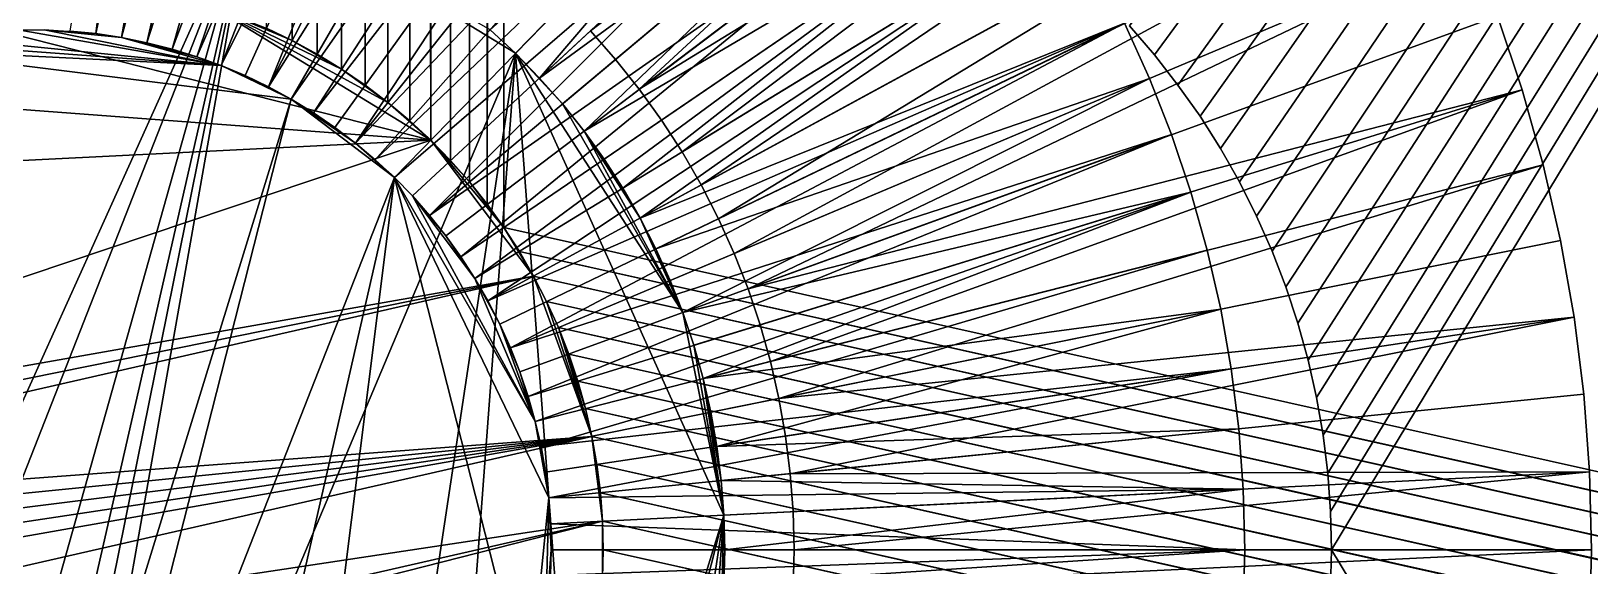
# Model space of a CAD drawing. Header units: millimetres. Extents: x 0 to 520, y -2 to 382.
# Drawn here: x 37 to 41.495, y 69.953 to 71.496 of the extents above; entities that cross this region are included whole.
import ezdxf

# ---------------------------------------------------------------- set-up
doc = ezdxf.new("R2010")
doc.units = ezdxf.units.MM

msp = doc.modelspace()

# ---------------------------------------------------------------- linework, layer by layer
at = {"layer": 'BRASS', "color": 52}
for points in [[(509.2, 369.2, 103), (10.8, 369.2, 103), (10.8, 10.8, 103)], [(509.2, 369.2, 103), (10.8, 10.8, 103), (509.2, 10.8, 103)], [(38.65, 190, 86), (185.0411, 341.3505, 86), (185.0411, 38.6495, 86)], [(38.6479, 189.9178, 86), (38.65, 190, 86), (185.0411, 38.6495, 86)], [(38.6418, 189.8357, 86), (38.6479, 189.9178, 86), (184.9589, 38.6495, 86)], [(184.9589, 38.6495, 86), (38.6479, 189.9178, 86), (185.0411, 38.6495, 86)], [(38.6316, 189.7541, 86), (38.6418, 189.8357, 86), (184.8767, 38.6454, 86)], [(184.8767, 38.6454, 86), (38.6418, 189.8357, 86), (184.9589, 38.6495, 86)], [(38.6173, 189.6731, 86), (38.6316, 189.7541, 86), (184.7948, 38.6372, 86)], [(184.7948, 38.6372, 86), (38.6316, 189.7541, 86), (184.8767, 38.6454, 86)], [(38.599, 189.5929, 86), (38.6173, 189.6731, 86), (184.7135, 38.6249, 86)], [(184.7135, 38.6249, 86), (38.6173, 189.6731, 86), (184.7948, 38.6372, 86)], [(38.5767, 189.5137, 86), (38.599, 189.5929, 86), (184.6328, 38.6086, 86)], [(184.6328, 38.6086, 86), (38.599, 189.5929, 86), (184.7135, 38.6249, 86)], [(38.5505, 189.4357, 86), (38.5767, 189.5137, 86), (184.5531, 38.5883, 86)], [(184.5531, 38.5883, 86), (38.5767, 189.5137, 86), (184.6328, 38.6086, 86)], [(38.5204, 189.3591, 86), (38.5505, 189.4357, 86), (184.4745, 38.5641, 86)], [(184.4745, 38.5641, 86), (38.5505, 189.4357, 86), (184.5531, 38.5883, 86)], [(38.4866, 189.2841, 86), (38.5204, 189.3591, 86), (184.3972, 38.5359, 86)], [(184.3972, 38.5359, 86), (38.5204, 189.3591, 86), (184.4745, 38.5641, 86)], [(38.4491, 189.2109, 86), (38.4866, 189.2841, 86), (184.3214, 38.504, 86)], [(184.3214, 38.504, 86), (38.4866, 189.2841, 86), (184.3972, 38.5359, 86)], [(38.4079, 189.1396, 86), (38.4491, 189.2109, 86), (184.2473, 38.4683, 86)], [(184.2473, 38.4683, 86), (38.4491, 189.2109, 86), (184.3214, 38.504, 86)], [(38.3633, 189.0705, 86), (38.4079, 189.1396, 86), (184.175, 38.4289, 86)], [(184.175, 38.4289, 86), (38.4079, 189.1396, 86), (184.2473, 38.4683, 86)], [(38.3153, 70.9963, 86), (38.3633, 189.0705, 86), (38.3633, 70.9295, 86)], [(38.3153, 189.0037, 86), (38.3633, 189.0705, 86), (38.3153, 70.9963, 86)], [(38.3633, 70.9295, 86), (38.3633, 189.0705, 86), (184.1048, 38.386, 86)], [(184.1048, 38.386, 86), (38.3633, 189.0705, 86), (184.175, 38.4289, 86)], [(38.264, 71.0606, 86), (38.3153, 189.0037, 86), (38.3153, 70.9963, 86)], [(38.264, 188.9394, 86), (38.3153, 189.0037, 86), (38.264, 71.0606, 86)], [(38.2095, 71.1223, 86), (38.264, 188.9394, 86), (38.264, 71.0606, 86)], [(38.2095, 188.8777, 86), (38.264, 188.9394, 86), (38.2095, 71.1223, 86)], [(38.1521, 71.1812, 86), (38.2095, 188.8777, 86), (38.2095, 71.1223, 86)], [(38.1521, 188.8188, 86), (38.2095, 188.8777, 86), (38.1521, 71.1812, 86)], [(38.0918, 188.7629, 86), (38.1521, 188.8188, 86), (38.1521, 71.1812, 86)], [(38.0288, 71.29, 86), (38.0918, 188.7629, 86), (38.0918, 71.2371, 86)], [(38.0288, 188.71, 86), (38.0918, 188.7629, 86), (38.0288, 71.29, 86)], [(38.0918, 71.2371, 86), (38.0918, 188.7629, 86), (38.1521, 71.1812, 86)], [(37.9632, 71.3397, 86), (38.0288, 188.71, 86), (38.0288, 71.29, 86)], [(37.9632, 188.6603, 86), (38.0288, 188.71, 86), (37.9632, 71.3397, 86)], [(37.8952, 71.386, 86), (37.9632, 188.6603, 86), (37.9632, 71.3397, 86)], [(37.8952, 188.614, 86), (37.9632, 188.6603, 86), (37.8952, 71.386, 86)], [(37.825, 188.5711, 86), (37.8952, 188.614, 86), (37.8952, 71.386, 86)], [(37.7527, 71.4683, 86), (37.825, 188.5711, 86), (37.825, 71.4289, 86)], [(37.7527, 188.5317, 86), (37.825, 188.5711, 86), (37.7527, 71.4683, 86)], [(37.825, 71.4289, 86), (37.825, 188.5711, 86), (37.8952, 71.386, 86)], [(37.6786, 71.504, 86), (37.7527, 188.5317, 86), (37.7527, 71.4683, 86)], [(36.5531, 71.5883, 92), (38.1521, 71.1812, 92), (36.0368, 71.3397, 92)], [(37.5255, 71.5641, 92), (38.1521, 71.1812, 92), (36.5531, 71.5883, 92)], [(37.6786, 71.504, 92), (37.7527, 71.4683, 92), (37.5255, 71.5641, 92)], [(37.7527, 71.4683, 92), (37.8952, 71.386, 92), (37.5255, 71.5641, 92)], [(37.8952, 71.386, 92), (38.0288, 71.29, 92), (37.5255, 71.5641, 92)], [(38.0288, 71.29, 92), (38.1521, 71.1812, 92), (37.5255, 71.5641, 92)], [(37.7527, 71.4683, 86), (37.7527, 71.4683, 92), (37.6786, 71.504, 86)], [(37.7527, 71.4683, 92), (37.6786, 71.504, 92), (37.6786, 71.504, 86)], [(37.825, 71.4289, 92), (37.7527, 71.4683, 92), (37.825, 71.4289, 86)], [(37.825, 71.4289, 86), (37.7527, 71.4683, 92), (37.7527, 71.4683, 86)], [(37.825, 71.4289, 92), (37.8952, 71.386, 92), (37.7527, 71.4683, 92)], [(37.8952, 71.386, 92), (37.825, 71.4289, 92), (37.8952, 71.386, 86)], [(37.8952, 71.386, 86), (37.825, 71.4289, 92), (37.825, 71.4289, 86)], [(37.9632, 71.3397, 92), (37.8952, 71.386, 92), (37.9632, 71.3397, 86)], [(37.9632, 71.3397, 86), (37.8952, 71.386, 92), (37.8952, 71.386, 86)], [(37.9632, 71.3397, 92), (38.0288, 71.29, 92), (37.8952, 71.386, 92)], [(36.0368, 71.3397, 92), (38.1521, 71.1812, 92), (35.736, 71.0606, 92)], [(38.0288, 71.29, 92), (37.9632, 71.3397, 92), (38.0288, 71.29, 86)], [(38.0288, 71.29, 86), (37.9632, 71.3397, 92), (37.9632, 71.3397, 86)], [(38.0918, 71.2371, 92), (38.0288, 71.29, 92), (38.0918, 71.2371, 86)], [(38.0918, 71.2371, 86), (38.0288, 71.29, 92), (38.0288, 71.29, 86)], [(38.0918, 71.2371, 92), (38.1521, 71.1812, 92), (38.0288, 71.29, 92)], [(38.1521, 71.1812, 92), (38.0918, 71.2371, 92), (38.1521, 71.1812, 86)], [(38.1521, 71.1812, 86), (38.0918, 71.2371, 92), (38.0918, 71.2371, 86)], [(35.3684, 70.2459, 92), (38.1521, 71.1812, 92), (38.4491, 70.7891, 92)], [(35.736, 71.0606, 92), (38.1521, 71.1812, 92), (35.3684, 70.2459, 92)], [(38.2095, 71.1223, 92), (38.1521, 71.1812, 92), (38.2095, 71.1223, 86)], [(38.2095, 71.1223, 86), (38.1521, 71.1812, 92), (38.1521, 71.1812, 86)], [(38.264, 71.0606, 92), (38.1521, 71.1812, 92), (38.2095, 71.1223, 92)], [(38.4491, 70.7891, 92), (38.1521, 71.1812, 92), (38.3633, 70.9295, 92)], [(38.3633, 70.9295, 92), (38.1521, 71.1812, 92), (38.264, 71.0606, 92)], [(38.264, 71.0606, 92), (38.2095, 71.1223, 92), (38.264, 71.0606, 86)], [(38.264, 71.0606, 86), (38.2095, 71.1223, 92), (38.2095, 71.1223, 86)], [(38.3153, 70.9963, 92), (38.264, 71.0606, 92), (38.3153, 70.9963, 86)], [(38.3153, 70.9963, 86), (38.264, 71.0606, 92), (38.264, 71.0606, 86)], [(38.3633, 70.9295, 92), (38.264, 71.0606, 92), (38.3153, 70.9963, 92)], [(38.3633, 70.9295, 86), (38.3633, 70.9295, 92), (38.3153, 70.9963, 86)], [(38.3633, 70.9295, 92), (38.3153, 70.9963, 92), (38.3153, 70.9963, 86)], [(38.3633, 70.9295, 86), (184.1048, 38.386, 86), (38.4079, 70.8604, 86)], [(38.4079, 70.8604, 92), (38.3633, 70.9295, 92), (38.4079, 70.8604, 86)], [(38.4079, 70.8604, 86), (38.3633, 70.9295, 92), (38.3633, 70.9295, 86)], [(38.4491, 70.7891, 92), (38.3633, 70.9295, 92), (38.4079, 70.8604, 92)], [(38.4079, 70.8604, 86), (184.0368, 38.3397, 86), (38.4491, 70.7891, 86)], [(38.4079, 70.8604, 86), (184.1048, 38.386, 86), (184.0368, 38.3397, 86)], [(38.4491, 70.7891, 92), (38.4079, 70.8604, 92), (38.4491, 70.7891, 86)], [(38.4491, 70.7891, 86), (38.4079, 70.8604, 92), (38.4079, 70.8604, 86)], [(35.3521, 70.0822, 92), (38.4491, 70.7891, 92), (38.6173, 70.3269, 92)], [(35.3582, 70.1643, 92), (38.4491, 70.7891, 92), (35.3521, 70.0822, 92)], [(35.3684, 70.2459, 92), (38.4491, 70.7891, 92), (35.3582, 70.1643, 92)], [(38.4491, 70.7891, 86), (183.9712, 38.29, 86), (38.4866, 70.7159, 86)], [(38.4491, 70.7891, 86), (184.0368, 38.3397, 86), (183.9712, 38.29, 86)], [(38.4866, 70.7159, 86), (38.4491, 70.7891, 92), (38.4491, 70.7891, 86)], [(38.4866, 70.7159, 92), (38.4491, 70.7891, 92), (38.4866, 70.7159, 86)], [(38.6173, 70.3269, 92), (38.4491, 70.7891, 92), (38.4866, 70.7159, 92)], [(38.4866, 70.7159, 86), (183.9082, 38.2371, 86), (38.5204, 70.6409, 86)], [(38.4866, 70.7159, 86), (183.9712, 38.29, 86), (183.9082, 38.2371, 86)], [(38.5204, 70.6409, 86), (38.5204, 70.6409, 92), (38.4866, 70.7159, 86)], [(38.5204, 70.6409, 92), (38.4866, 70.7159, 92), (38.4866, 70.7159, 86)], [(38.6173, 70.3269, 92), (38.4866, 70.7159, 92), (38.5204, 70.6409, 92)], [(38.5204, 70.6409, 86), (183.8479, 38.1812, 86), (38.5505, 70.5643, 86)], [(38.5204, 70.6409, 86), (183.9082, 38.2371, 86), (183.8479, 38.1812, 86)], [(38.5505, 70.5643, 86), (38.5204, 70.6409, 92), (38.5204, 70.6409, 86)], [(38.5505, 70.5643, 92), (38.5204, 70.6409, 92), (38.5505, 70.5643, 86)], [(38.6173, 70.3269, 92), (38.5204, 70.6409, 92), (38.599, 70.4071, 92)], [(38.599, 70.4071, 92), (38.5204, 70.6409, 92), (38.5767, 70.4863, 92)], [(38.5767, 70.4863, 92), (38.5204, 70.6409, 92), (38.5505, 70.5643, 92)], [(38.5505, 70.5643, 86), (183.7905, 38.1223, 86), (38.5767, 70.4863, 86)], [(38.5505, 70.5643, 86), (183.8479, 38.1812, 86), (183.7905, 38.1223, 86)], [(38.5767, 70.4863, 86), (38.5767, 70.4863, 92), (38.5505, 70.5643, 86)], [(38.5767, 70.4863, 92), (38.5505, 70.5643, 92), (38.5505, 70.5643, 86)], [(38.5767, 70.4863, 86), (183.736, 38.0606, 86), (38.599, 70.4071, 86)], [(38.5767, 70.4863, 86), (183.7905, 38.1223, 86), (183.736, 38.0606, 86)], [(38.599, 70.4071, 86), (38.599, 70.4071, 92), (38.5767, 70.4863, 86)], [(38.599, 70.4071, 92), (38.5767, 70.4863, 92), (38.5767, 70.4863, 86)], [(38.599, 70.4071, 86), (183.6847, 37.9963, 86), (38.6173, 70.3269, 86)], [(38.599, 70.4071, 86), (183.736, 38.0606, 86), (183.6847, 37.9963, 86)], [(38.6173, 70.3269, 86), (38.6173, 70.3269, 92), (38.599, 70.4071, 86)], [(38.6173, 70.3269, 92), (38.599, 70.4071, 92), (38.599, 70.4071, 86)], [(35.3521, 70.0822, 92), (38.6173, 70.3269, 92), (35.35, 70, 92)], [(35.35, 70, 92), (38.6173, 70.3269, 92), (35.3521, 69.9178, 92)], [(35.3521, 69.9178, 92), (38.6173, 70.3269, 92), (35.3582, 69.8357, 92)], [(35.3582, 69.8357, 92), (38.6173, 70.3269, 92), (35.3684, 69.7541, 92)], [(35.3684, 69.7541, 92), (38.6173, 70.3269, 92), (35.401, 69.5929, 92)], [(35.401, 69.5929, 92), (38.6173, 70.3269, 92), (38.6479, 70.0822, 92)], [(38.6173, 70.3269, 86), (183.6367, 37.9295, 86), (38.6316, 70.2459, 86)], [(38.6173, 70.3269, 86), (183.6847, 37.9963, 86), (183.6367, 37.9295, 86)], [(38.6316, 70.2459, 86), (38.6316, 70.2459, 92), (38.6173, 70.3269, 86)], [(38.6316, 70.2459, 92), (38.6173, 70.3269, 92), (38.6173, 70.3269, 86)], [(38.6479, 70.0822, 92), (38.6173, 70.3269, 92), (38.6316, 70.2459, 92)], [(38.6316, 70.2459, 86), (183.5921, 37.8604, 86), (38.6418, 70.1643, 86)], [(38.6316, 70.2459, 86), (183.6367, 37.9295, 86), (183.5921, 37.8604, 86)], [(38.6418, 70.1643, 86), (38.6418, 70.1643, 92), (38.6316, 70.2459, 86)], [(38.6418, 70.1643, 92), (38.6316, 70.2459, 92), (38.6316, 70.2459, 86)], [(38.6479, 70.0822, 92), (38.6316, 70.2459, 92), (38.6418, 70.1643, 92)], [(38.6418, 70.1643, 86), (183.5509, 37.7891, 86), (38.6479, 70.0822, 86)], [(38.6418, 70.1643, 86), (183.5921, 37.8604, 86), (183.5509, 37.7891, 86)], [(38.6479, 70.0822, 86), (38.6418, 70.1643, 92), (38.6418, 70.1643, 86)], [(38.6479, 70.0822, 92), (38.6418, 70.1643, 92), (38.6479, 70.0822, 86)], [(35.401, 69.5929, 92), (38.6479, 70.0822, 92), (35.4796, 69.3591, 92)], [(35.4796, 69.3591, 92), (38.6479, 70.0822, 92), (35.5134, 69.2841, 92)], [(35.5134, 69.2841, 92), (38.6479, 70.0822, 92), (38.6479, 69.9178, 92)], [(38.6479, 70.0822, 86), (183.5134, 37.7159, 86), (38.65, 70, 86)], [(38.6479, 70.0822, 86), (183.5509, 37.7891, 86), (183.5134, 37.7159, 86)], [(38.65, 70, 92), (38.6479, 70.0822, 92), (38.65, 70, 86)], [(38.65, 70, 86), (38.6479, 70.0822, 92), (38.6479, 70.0822, 86)], [(38.6479, 69.9178, 92), (38.6479, 70.0822, 92), (38.65, 70, 92)], [(38.65, 70, 86), (183.4796, 37.6409, 86), (38.6479, 69.9178, 86)], [(38.6479, 69.9178, 86), (38.65, 70, 92), (38.65, 70, 86)], [(38.6479, 69.9178, 92), (38.65, 70, 92), (38.6479, 69.9178, 86)], [(38.65, 70, 86), (183.5134, 37.7159, 86), (183.4796, 37.6409, 86)]]:
    msp.add_3dface(points, dxfattribs=at)
at = {"layer": 'STEEL', "color": 8}
for points in [[(48, 82, 86), (40.1671, 71.511, 86), (40.2393, 71.4274, 86)], [(40.1671, 71.511, 83), (48, 82, 83), (40.2393, 71.4274, 83)], [(48, 82, 86), (40.2393, 71.4274, 86), (40.3072, 71.3403, 86)], [(40.2393, 71.4274, 83), (48, 82, 83), (40.3072, 71.3403, 83)], [(48, 82, 86), (40.3072, 71.3403, 86), (40.3708, 71.25, 86)], [(40.3072, 71.3403, 83), (48, 82, 83), (40.3708, 71.25, 83)], [(48, 82, 86), (40.3708, 71.25, 86), (40.4299, 71.1567, 86)], [(40.3708, 71.25, 83), (48, 82, 83), (40.4299, 71.1567, 83)], [(48, 82, 86), (40.4299, 71.1567, 86), (40.4843, 71.0606, 86)], [(40.4299, 71.1567, 83), (48, 82, 83), (40.4843, 71.0606, 83)], [(48, 82, 86), (40.4843, 71.0606, 86), (40.534, 70.962, 86)], [(40.4843, 71.0606, 83), (48, 82, 83), (40.534, 70.962, 83)], [(48, 82, 86), (40.534, 70.962, 86), (40.5787, 70.861, 86)], [(40.534, 70.962, 83), (48, 82, 83), (40.5787, 70.861, 83)], [(48, 82, 86), (40.5787, 70.861, 86), (40.6185, 70.758, 86)], [(40.5787, 70.861, 83), (48, 82, 83), (40.6185, 70.758, 83)], [(48, 82, 86), (40.6185, 70.758, 86), (40.6531, 70.6531, 86)], [(40.6185, 70.758, 83), (48, 82, 83), (40.6531, 70.6531, 83)], [(48, 82, 86), (40.6531, 70.6531, 86), (40.6826, 70.5467, 86)], [(40.6531, 70.6531, 83), (48, 82, 83), (40.6826, 70.5467, 83)], [(48, 82, 86), (40.6826, 70.5467, 86), (40.7068, 70.439, 86)], [(40.6826, 70.5467, 83), (48, 82, 83), (40.7068, 70.439, 83)], [(48, 82, 86), (40.7068, 70.439, 86), (40.7256, 70.3301, 86)], [(40.7068, 70.439, 83), (48, 82, 83), (40.7256, 70.3301, 83)], [(48, 82, 86), (40.7256, 70.3301, 86), (40.7392, 70.2205, 86)], [(40.7256, 70.3301, 83), (48, 82, 83), (40.7392, 70.2205, 83)], [(48, 82, 86), (40.7392, 70.2205, 86), (40.7473, 70.1104, 86)], [(40.7392, 70.2205, 83), (48, 82, 83), (40.7473, 70.1104, 83)], [(48, 82, 86), (40.7473, 70.1104, 86), (40.75, 70, 86)], [(40.7473, 70.1104, 83), (48, 82, 83), (40.75, 70, 83)], [(48, 82, 86), (40.75, 70, 86), (48, 58, 86)], [(40.75, 70, 83), (48, 82, 83), (48, 58, 83)], [(37.1121, 71.4958, 78.5), (37.4352, 73.4728, 78.5), (37.1865, 71.4884, 78.5)], [(37.4352, 73.4728, 78.5), (37.6078, 73.4468, 78.5), (37.1865, 71.4884, 78.5)], [(37.1865, 71.4884, 78.5), (37.6078, 73.4468, 78.5), (37.2605, 71.4772, 78.5)], [(37.6078, 73.4468, 78.5), (37.7788, 73.4122, 78.5), (37.2605, 71.4772, 78.5)], [(37.2605, 71.4772, 78.5), (37.7788, 73.4122, 78.5), (37.3338, 71.4624, 78.5)], [(37.7788, 73.4122, 78.5), (37.9479, 73.3692, 78.5), (37.3338, 71.4624, 78.5)], [(37.3338, 71.4624, 78.5), (37.9479, 73.3692, 78.5), (37.4063, 71.4439, 78.5)], [(37.9479, 73.3692, 78.5), (38.1147, 73.3177, 78.5), (37.4063, 71.4439, 78.5)], [(37.4063, 71.4439, 78.5), (38.1147, 73.3177, 78.5), (37.4777, 71.4219, 78.5)], [(38.1147, 73.3177, 78.5), (38.2787, 73.2581, 78.5), (37.4777, 71.4219, 78.5)], [(37.4777, 71.4219, 78.5), (38.2787, 73.2581, 78.5), (37.548, 71.3963, 78.5)], [(38.2787, 73.2581, 78.5), (38.4395, 73.1903, 78.5), (37.548, 71.3963, 78.5)], [(37.548, 71.3963, 78.5), (38.4395, 73.1903, 78.5), (37.6169, 71.3673, 78.5)], [(37.6169, 71.3673, 78.5), (38.4395, 73.1903, 78.5), (37.6843, 71.3348, 78.5)], [(38.4395, 73.1903, 78.5), (38.5967, 73.1146, 78.5), (37.6843, 71.3348, 78.5)], [(38.5967, 73.1146, 78.5), (38.75, 73.0311, 78.5), (37.6843, 71.3348, 78.5)], [(37.6843, 71.3348, 78.5), (38.75, 73.0311, 78.5), (37.75, 71.299, 78.5)], [(38.75, 73.0311, 78.5), (38.8989, 72.9401, 78.5), (37.75, 71.299, 78.5)], [(37.75, 71.299, 78.5), (38.8989, 72.9401, 78.5), (37.8138, 71.26, 78.5)], [(38.8989, 72.9401, 78.5), (39.0431, 72.8418, 78.5), (37.8138, 71.26, 78.5)], [(40.4472, 72.8925, 83), (38.6127, 71.4964, 83), (38.6853, 71.4141, 83)], [(38.6127, 71.4964, 82), (40.4472, 72.8925, 82), (38.6853, 71.4141, 82)], [(40.4472, 72.8925, 83), (38.6853, 71.4141, 83), (38.7537, 71.3284, 83)], [(38.6853, 71.4141, 82), (40.4472, 72.8925, 82), (38.7537, 71.3284, 82)], [(40.4472, 72.8925, 83), (38.7537, 71.3284, 83), (40.5871, 72.7171, 83)], [(38.7537, 71.3284, 82), (40.4472, 72.8925, 82), (40.5871, 72.7171, 82)], [(37.8138, 71.26, 78.5), (39.0431, 72.8418, 78.5), (37.8756, 71.2179, 78.5)], [(37.8756, 71.2179, 78.5), (39.0431, 72.8418, 78.5), (37.9352, 71.1727, 78.5)], [(39.0431, 72.8418, 78.5), (39.1822, 72.7364, 78.5), (37.9352, 71.1727, 78.5)], [(39.1822, 72.7364, 78.5), (39.3159, 72.6242, 78.5), (37.9352, 71.1727, 78.5)], [(40.5871, 72.7171, 83), (38.7537, 71.3284, 83), (40.7181, 72.5349, 83)], [(38.7537, 71.3284, 82), (40.5871, 72.7171, 82), (40.7181, 72.5349, 82)], [(37.9352, 71.1727, 78.5), (39.3159, 72.6242, 78.5), (37.9925, 71.1247, 78.5)], [(39.3159, 72.6242, 78.5), (39.4438, 72.5055, 78.5), (37.9925, 71.1247, 78.5)], [(37.9925, 71.1247, 78.5), (39.4438, 72.5055, 78.5), (38.0474, 71.0738, 78.5)], [(38.0474, 71.0738, 78.5), (39.4438, 72.5055, 78.5), (39.5657, 72.3806, 78.5)], [(39.4438, 72.5055, 82), (38.3234, 71.4996, 82), (38.3965, 71.4317, 82)], [(39.4438, 72.5055, 82), (38.3965, 71.4317, 82), (38.4661, 71.3603, 82)], [(39.4438, 72.5055, 82), (38.4661, 71.3603, 82), (39.5657, 72.3806, 82)], [(40.7181, 72.5349, 83), (38.7537, 71.3284, 83), (38.8177, 71.2393, 83)], [(38.7537, 71.3284, 82), (40.7181, 72.5349, 82), (38.8177, 71.2393, 82)], [(40.7181, 72.5349, 83), (38.8177, 71.2393, 83), (38.8772, 71.1472, 83)], [(38.8177, 71.2393, 82), (40.7181, 72.5349, 82), (38.8772, 71.1472, 82)], [(40.7181, 72.5349, 83), (38.8772, 71.1472, 83), (40.8398, 72.3465, 83)], [(38.8772, 71.1472, 82), (40.7181, 72.5349, 82), (40.8398, 72.3465, 82)], [(38.0474, 71.0738, 78.5), (39.5657, 72.3806, 78.5), (38.0996, 71.0203, 78.5)], [(38.0996, 71.0203, 78.5), (39.5657, 72.3806, 78.5), (38.1491, 70.9642, 78.5)], [(38.1491, 70.9642, 78.5), (39.5657, 72.3806, 78.5), (39.6812, 72.2498, 78.5)], [(39.5657, 72.3806, 82), (38.4661, 71.3603, 82), (39.6812, 72.2498, 82)], [(40.8398, 72.3465, 83), (38.8772, 71.1472, 83), (38.9321, 71.0522, 83)], [(38.8772, 71.1472, 82), (40.8398, 72.3465, 82), (38.9321, 71.0522, 82)], [(40.8398, 72.3465, 83), (38.9321, 71.0522, 83), (40.952, 72.1521, 83)], [(38.9321, 71.0522, 82), (40.8398, 72.3465, 82), (40.952, 72.1521, 82)], [(38.1491, 70.9642, 78.5), (39.6812, 72.2498, 78.5), (39.79, 72.1133, 78.5)], [(39.6812, 72.2498, 82), (38.4661, 71.3603, 82), (38.5321, 71.2856, 82)], [(39.6812, 72.2498, 82), (38.5321, 71.2856, 82), (38.5943, 71.2076, 82)], [(39.6812, 72.2498, 82), (38.5943, 71.2076, 82), (39.79, 72.1133, 82)], [(40.952, 72.1521, 83), (38.9321, 71.0522, 83), (38.9821, 70.9545, 83)], [(38.9321, 71.0522, 82), (40.952, 72.1521, 82), (38.9821, 70.9545, 82)], [(40.952, 72.1521, 83), (38.9821, 70.9545, 83), (41.0544, 71.9525, 83)], [(38.9821, 70.9545, 82), (40.952, 72.1521, 82), (41.0544, 71.9525, 82)], [(38.1491, 70.9642, 78.5), (39.79, 72.1133, 78.5), (38.1957, 70.9057, 78.5)], [(38.1957, 70.9057, 78.5), (39.79, 72.1133, 78.5), (38.2394, 70.845, 78.5)], [(38.2394, 70.845, 78.5), (39.79, 72.1133, 78.5), (39.8918, 71.9716, 78.5)], [(39.79, 72.1133, 82), (38.5943, 71.2076, 82), (39.8918, 71.9716, 82)], [(38.2394, 70.845, 78.5), (39.8918, 71.9716, 78.5), (38.2799, 70.7822, 78.5)], [(38.2799, 70.7822, 78.5), (39.8918, 71.9716, 78.5), (39.9865, 71.825, 78.5)], [(39.8918, 71.9716, 82), (38.5943, 71.2076, 82), (38.6525, 71.1266, 82)], [(39.8918, 71.9716, 82), (38.6525, 71.1266, 82), (38.7066, 71.0429, 82)], [(39.8918, 71.9716, 82), (38.7066, 71.0429, 82), (39.9865, 71.825, 82)], [(37.637, 71.8959, 90), (36.4583, 71.9252, 90), (36, 68.2679, 90)], [(41.0544, 71.9525, 83), (38.9821, 70.9545, 83), (39.0272, 70.8546, 83)], [(38.9821, 70.9545, 82), (41.0544, 71.9525, 82), (39.0272, 70.8546, 82)], [(41.0544, 71.9525, 83), (39.0272, 70.8546, 83), (41.1466, 71.748, 83)], [(39.0272, 70.8546, 82), (41.0544, 71.9525, 82), (41.1466, 71.748, 82)], [(37.637, 71.8959, 90), (36, 68.2679, 90), (36.1774, 68.177, 90)], [(37.637, 71.8959, 90), (36.1774, 68.177, 90), (36.555, 68.0501, 90)], [(37.637, 71.8959, 90), (36.555, 68.0501, 90), (36.7513, 68.0155, 90)], [(37.637, 71.8959, 90), (36.7513, 68.0155, 90), (36.8505, 68.0056, 90)], [(37.637, 71.8959, 90), (36.8505, 68.0056, 90), (36.9501, 68.0006, 90)], [(38.3965, 71.4317, 90), (37.637, 71.8959, 90), (36.9501, 68.0006, 90)], [(38.3965, 71.4317, 90), (38.3234, 71.4996, 90), (37.637, 71.8959, 90)], [(38.2799, 70.7822, 78.5), (39.9865, 71.825, 78.5), (38.3173, 70.7174, 78.5)], [(38.3173, 70.7174, 78.5), (39.9865, 71.825, 78.5), (40.0738, 71.6739, 78.5)], [(39.9865, 71.825, 82), (38.7066, 71.0429, 82), (38.7564, 70.9565, 82)], [(39.9865, 71.825, 82), (38.7564, 70.9565, 82), (40.0738, 71.6739, 82)], [(41.1466, 71.748, 83), (39.0272, 70.8546, 83), (39.0673, 70.7524, 83)], [(39.0272, 70.8546, 82), (41.1466, 71.748, 82), (39.0673, 70.7524, 82)], [(41.1466, 71.748, 83), (39.0673, 70.7524, 83), (41.2286, 71.5391, 83)], [(39.0673, 70.7524, 82), (41.1466, 71.748, 82), (41.2286, 71.5391, 82)], [(38.3173, 70.7174, 78.5), (40.0738, 71.6739, 78.5), (40.1534, 71.5186, 78.5)], [(40.0738, 71.6739, 82), (38.7564, 70.9565, 82), (40.1534, 71.5186, 82)], [(38.3173, 70.7174, 78.5), (40.1534, 71.5186, 78.5), (38.3515, 70.6508, 78.5)], [(38.3515, 70.6508, 78.5), (40.1534, 71.5186, 78.5), (38.3822, 70.5827, 78.5)], [(38.3822, 70.5827, 78.5), (40.1534, 71.5186, 78.5), (40.2252, 71.3595, 78.5)], [(40.1534, 71.5186, 82), (38.7564, 70.9565, 82), (38.8019, 70.8678, 82)], [(40.1534, 71.5186, 82), (38.8019, 70.8678, 82), (40.2252, 71.3595, 82)], [(41.2286, 71.5391, 83), (39.0673, 70.7524, 83), (41.3001, 71.3264, 83)], [(39.0673, 70.7524, 82), (41.2286, 71.5391, 82), (41.3001, 71.3264, 82)], [(40.1534, 71.5186, 82), (40.2252, 71.3595, 78.5), (40.1534, 71.5186, 78.5)], [(40.1534, 71.5186, 82), (40.2252, 71.3595, 82), (40.2252, 71.3595, 78.5)], [(41.2286, 71.5391, 83), (41.3001, 71.3264, 82), (41.2286, 71.5391, 82)], [(41.2286, 71.5391, 83), (41.3001, 71.3264, 83), (41.3001, 71.3264, 82)], [(36.7395, 71.4772, 80.4), (37.548, 71.3963, 80.4), (36.6662, 71.4624, 80.4)], [(36.9626, 71.4995, 80.4), (37.548, 71.3963, 80.4), (36.7395, 71.4772, 80.4)], [(37.0374, 71.4995, 80.4), (37.548, 71.3963, 80.4), (36.9626, 71.4995, 80.4)], [(37.1121, 71.4958, 80.4), (37.1865, 71.4884, 80.4), (37.0374, 71.4995, 80.4)], [(37.1865, 71.4884, 80.4), (37.2605, 71.4772, 80.4), (37.0374, 71.4995, 80.4)], [(37.2605, 71.4772, 80.4), (37.548, 71.3963, 80.4), (37.0374, 71.4995, 80.4)], [(37.1865, 71.4884, 78.5), (37.1121, 71.4958, 80.4), (37.1121, 71.4958, 78.5)], [(37.1865, 71.4884, 80.4), (37.1121, 71.4958, 80.4), (37.1865, 71.4884, 78.5)], [(37.2605, 71.4772, 78.5), (37.2605, 71.4772, 80.4), (37.1865, 71.4884, 78.5)], [(37.2605, 71.4772, 80.4), (37.1865, 71.4884, 80.4), (37.1865, 71.4884, 78.5)], [(37.3338, 71.4624, 78.5), (37.2605, 71.4772, 80.4), (37.2605, 71.4772, 78.5)], [(37.3338, 71.4624, 80.4), (37.2605, 71.4772, 80.4), (37.3338, 71.4624, 78.5)], [(37.3338, 71.4624, 80.4), (37.4063, 71.4439, 80.4), (37.2605, 71.4772, 80.4)], [(37.4063, 71.4439, 80.4), (37.4777, 71.4219, 80.4), (37.2605, 71.4772, 80.4)], [(37.4777, 71.4219, 80.4), (37.548, 71.3963, 80.4), (37.2605, 71.4772, 80.4)], [(38.3234, 71.4996, 90), (38.3965, 71.4317, 90), (38.3965, 71.4317, 82)], [(38.3234, 71.4996, 90), (38.3965, 71.4317, 82), (38.3234, 71.4996, 82)], [(38.6853, 71.4141, 83), (38.6127, 71.4964, 83), (38.6853, 71.4141, 82)], [(38.6853, 71.4141, 82), (38.6127, 71.4964, 83), (38.6127, 71.4964, 82)], [(40.2393, 71.4274, 83), (40.1671, 71.511, 86), (40.1671, 71.511, 83)], [(40.2393, 71.4274, 86), (40.1671, 71.511, 86), (40.2393, 71.4274, 83)], [(36.6662, 71.4624, 80.4), (37.548, 71.3963, 80.4), (36.5937, 71.4439, 80.4)], [(37.548, 71.3963, 80.4), (37.75, 71.299, 80.4), (36.5937, 71.4439, 80.4)], [(36.5937, 71.4439, 80.4), (37.75, 71.299, 80.4), (36.8879, 68.5042, 80.4)], [(38.3965, 71.4317, 90), (36.9501, 68.0006, 90), (37.9124, 68.2203, 90)], [(37.4063, 71.4439, 78.5), (37.3338, 71.4624, 80.4), (37.3338, 71.4624, 78.5)], [(37.4063, 71.4439, 80.4), (37.3338, 71.4624, 80.4), (37.4063, 71.4439, 78.5)], [(37.4777, 71.4219, 78.5), (37.4063, 71.4439, 80.4), (37.4063, 71.4439, 78.5)], [(37.4777, 71.4219, 80.4), (37.4063, 71.4439, 80.4), (37.4777, 71.4219, 78.5)], [(38.3965, 71.4317, 90), (37.9124, 68.2203, 90), (38.1675, 68.3761, 90)], [(38.3965, 71.4317, 90), (38.1675, 68.3761, 90), (38.5943, 68.7924, 90)], [(38.3965, 71.4317, 90), (38.4661, 71.3603, 90), (38.4661, 71.3603, 82)], [(38.3965, 71.4317, 90), (38.4661, 71.3603, 82), (38.3965, 71.4317, 82)], [(38.3965, 71.4317, 90), (38.5321, 71.2856, 90), (38.4661, 71.3603, 90)], [(38.3965, 71.4317, 90), (38.5943, 68.7924, 90), (38.9975, 70.0997, 90)], [(38.3965, 71.4317, 90), (38.8794, 70.684, 90), (38.5321, 71.2856, 90)], [(38.3965, 71.4317, 90), (38.9975, 70.0997, 90), (38.8794, 70.684, 90)], [(40.3072, 71.3403, 86), (40.2393, 71.4274, 86), (40.3072, 71.3403, 83)], [(40.3072, 71.3403, 83), (40.2393, 71.4274, 86), (40.2393, 71.4274, 83)], [(37.548, 71.3963, 78.5), (37.4777, 71.4219, 80.4), (37.4777, 71.4219, 78.5)], [(37.548, 71.3963, 80.4), (37.4777, 71.4219, 80.4), (37.548, 71.3963, 78.5)], [(37.6169, 71.3673, 78.5), (37.548, 71.3963, 80.4), (37.548, 71.3963, 78.5)], [(37.6169, 71.3673, 80.4), (37.548, 71.3963, 80.4), (37.6169, 71.3673, 78.5)], [(37.6169, 71.3673, 80.4), (37.75, 71.299, 80.4), (37.548, 71.3963, 80.4)], [(38.7537, 71.3284, 83), (38.6853, 71.4141, 83), (38.7537, 71.3284, 82)], [(38.7537, 71.3284, 82), (38.6853, 71.4141, 83), (38.6853, 71.4141, 82)], [(37.6843, 71.3348, 78.5), (37.6169, 71.3673, 80.4), (37.6169, 71.3673, 78.5)], [(37.6843, 71.3348, 80.4), (37.6169, 71.3673, 80.4), (37.6843, 71.3348, 78.5)], [(37.6843, 71.3348, 80.4), (37.75, 71.299, 80.4), (37.6169, 71.3673, 80.4)], [(37.75, 71.299, 78.5), (37.75, 71.299, 80.4), (37.6843, 71.3348, 78.5)], [(37.75, 71.299, 80.4), (37.6843, 71.3348, 80.4), (37.6843, 71.3348, 78.5)], [(38.3822, 70.5827, 78.5), (40.2252, 71.3595, 78.5), (40.2889, 71.1971, 78.5)], [(38.4661, 71.3603, 90), (38.5321, 71.2856, 90), (38.5321, 71.2856, 82)], [(38.4661, 71.3603, 90), (38.5321, 71.2856, 82), (38.4661, 71.3603, 82)], [(40.2252, 71.3595, 82), (38.8019, 70.8678, 82), (38.843, 70.7769, 82)], [(40.2252, 71.3595, 82), (38.843, 70.7769, 82), (38.8794, 70.684, 82)], [(40.2252, 71.3595, 82), (38.8794, 70.684, 82), (40.2889, 71.1971, 82)], [(40.2252, 71.3595, 82), (40.2889, 71.1971, 78.5), (40.2252, 71.3595, 78.5)], [(40.2252, 71.3595, 82), (40.2889, 71.1971, 82), (40.2889, 71.1971, 78.5)], [(40.3708, 71.25, 83), (40.3072, 71.3403, 86), (40.3072, 71.3403, 83)], [(40.3708, 71.25, 86), (40.3072, 71.3403, 86), (40.3708, 71.25, 83)], [(36.8879, 68.5042, 80.4), (37.75, 71.299, 80.4), (37.0374, 68.5005, 80.4)], [(37.75, 71.299, 80.4), (38.0474, 71.0738, 80.4), (37.0374, 68.5005, 80.4)], [(37.8138, 71.26, 80.4), (37.75, 71.299, 80.4), (37.8138, 71.26, 78.5)], [(37.8138, 71.26, 78.5), (37.75, 71.299, 80.4), (37.75, 71.299, 78.5)], [(37.8138, 71.26, 80.4), (37.9352, 71.1727, 80.4), (37.75, 71.299, 80.4)], [(37.9352, 71.1727, 80.4), (38.0474, 71.0738, 80.4), (37.75, 71.299, 80.4)], [(38.8177, 71.2393, 83), (38.7537, 71.3284, 83), (38.8177, 71.2393, 82)], [(38.8177, 71.2393, 82), (38.7537, 71.3284, 83), (38.7537, 71.3284, 82)], [(41.3001, 71.3264, 83), (39.0673, 70.7524, 83), (39.1023, 70.6485, 83)], [(39.0673, 70.7524, 82), (41.3001, 71.3264, 82), (39.1023, 70.6485, 82)], [(41.3001, 71.3264, 83), (39.1023, 70.6485, 83), (39.132, 70.5429, 83)], [(39.1023, 70.6485, 82), (41.3001, 71.3264, 82), (39.132, 70.5429, 82)], [(41.3001, 71.3264, 83), (39.132, 70.5429, 83), (41.3608, 71.1104, 83)], [(39.132, 70.5429, 82), (41.3001, 71.3264, 82), (41.3608, 71.1104, 82)], [(41.3001, 71.3264, 83), (41.3608, 71.1104, 82), (41.3001, 71.3264, 82)], [(41.3001, 71.3264, 83), (41.3608, 71.1104, 83), (41.3608, 71.1104, 82)], [(37.8756, 71.2179, 80.4), (37.8138, 71.26, 80.4), (37.8756, 71.2179, 78.5)], [(37.8756, 71.2179, 78.5), (37.8138, 71.26, 80.4), (37.8138, 71.26, 78.5)], [(37.8756, 71.2179, 80.4), (37.9352, 71.1727, 80.4), (37.8138, 71.26, 80.4)], [(38.5321, 71.2856, 90), (38.5943, 71.2076, 90), (38.5943, 71.2076, 82)], [(38.5321, 71.2856, 90), (38.5943, 71.2076, 82), (38.5321, 71.2856, 82)], [(38.5321, 71.2856, 90), (38.8794, 70.684, 90), (38.5943, 71.2076, 90)], [(40.4299, 71.1567, 83), (40.4299, 71.1567, 86), (40.3708, 71.25, 83)], [(40.4299, 71.1567, 86), (40.3708, 71.25, 86), (40.3708, 71.25, 83)], [(37.9352, 71.1727, 78.5), (37.9352, 71.1727, 80.4), (37.8756, 71.2179, 78.5)], [(37.9352, 71.1727, 80.4), (37.8756, 71.2179, 80.4), (37.8756, 71.2179, 78.5)], [(38.5943, 71.2076, 90), (38.6525, 71.1266, 90), (38.6525, 71.1266, 82)], [(38.5943, 71.2076, 90), (38.6525, 71.1266, 82), (38.5943, 71.2076, 82)], [(38.5943, 71.2076, 90), (38.7564, 70.9565, 90), (38.7066, 71.0429, 90)], [(38.5943, 71.2076, 90), (38.7066, 71.0429, 90), (38.6525, 71.1266, 90)], [(38.5943, 71.2076, 90), (38.8794, 70.684, 90), (38.7564, 70.9565, 90)], [(38.8772, 71.1472, 83), (38.8177, 71.2393, 83), (38.8772, 71.1472, 82)], [(38.8772, 71.1472, 82), (38.8177, 71.2393, 83), (38.8177, 71.2393, 82)], [(37.9925, 71.1247, 78.5), (37.9925, 71.1247, 80.4), (37.9352, 71.1727, 78.5)], [(37.9925, 71.1247, 80.4), (37.9352, 71.1727, 80.4), (37.9352, 71.1727, 78.5)], [(37.9925, 71.1247, 80.4), (38.0474, 71.0738, 80.4), (37.9352, 71.1727, 80.4)], [(38.3822, 70.5827, 78.5), (40.2889, 71.1971, 78.5), (38.4095, 70.513, 78.5)], [(38.4095, 70.513, 78.5), (40.2889, 71.1971, 78.5), (38.4334, 70.4421, 78.5)], [(38.4334, 70.4421, 78.5), (40.2889, 71.1971, 78.5), (40.3445, 71.0316, 78.5)], [(40.2889, 71.1971, 82), (38.8794, 70.684, 82), (40.3445, 71.0316, 82)], [(40.3445, 71.0316, 82), (40.3445, 71.0316, 78.5), (40.2889, 71.1971, 78.5)], [(40.2889, 71.1971, 82), (40.3445, 71.0316, 82), (40.2889, 71.1971, 78.5)], [(40.4843, 71.0606, 86), (40.4299, 71.1567, 86), (40.4843, 71.0606, 83)], [(40.4843, 71.0606, 83), (40.4299, 71.1567, 86), (40.4299, 71.1567, 83)], [(38.0474, 71.0738, 80.4), (37.9925, 71.1247, 80.4), (38.0474, 71.0738, 78.5)], [(38.0474, 71.0738, 78.5), (37.9925, 71.1247, 80.4), (37.9925, 71.1247, 78.5)], [(38.6525, 71.1266, 90), (38.7066, 71.0429, 90), (38.7066, 71.0429, 82)], [(38.6525, 71.1266, 90), (38.7066, 71.0429, 82), (38.6525, 71.1266, 82)], [(38.9321, 71.0522, 83), (38.8772, 71.1472, 83), (38.9321, 71.0522, 82)], [(38.9321, 71.0522, 82), (38.8772, 71.1472, 83), (38.8772, 71.1472, 82)], [(41.3608, 71.1104, 83), (39.132, 70.5429, 83), (39.1564, 70.4359, 83)], [(39.132, 70.5429, 82), (41.3608, 71.1104, 82), (39.1564, 70.4359, 82)], [(41.3608, 71.1104, 83), (39.1564, 70.4359, 83), (41.4108, 70.8917, 83)], [(39.1564, 70.4359, 82), (41.3608, 71.1104, 82), (41.4108, 70.8917, 82)], [(41.3608, 71.1104, 83), (41.4108, 70.8917, 82), (41.3608, 71.1104, 82)], [(41.3608, 71.1104, 83), (41.4108, 70.8917, 83), (41.4108, 70.8917, 82)], [(37.0374, 68.5005, 80.4), (38.0474, 71.0738, 80.4), (37.4777, 68.5781, 80.4)], [(37.4777, 68.5781, 80.4), (38.0474, 71.0738, 80.4), (37.75, 68.701, 80.4)], [(37.75, 68.701, 80.4), (38.0474, 71.0738, 80.4), (38.4334, 69.5579, 80.4)], [(38.0996, 71.0203, 80.4), (38.0474, 71.0738, 80.4), (38.0996, 71.0203, 78.5)], [(38.0996, 71.0203, 78.5), (38.0474, 71.0738, 80.4), (38.0474, 71.0738, 78.5)], [(38.4334, 69.5579, 80.4), (38.0474, 71.0738, 80.4), (38.4925, 70.1494, 80.4)], [(38.4925, 70.1494, 80.4), (38.0474, 71.0738, 80.4), (38.4536, 70.3701, 80.4)], [(38.4536, 70.3701, 80.4), (38.0474, 71.0738, 80.4), (38.0996, 71.0203, 80.4)], [(38.1491, 70.9642, 78.5), (38.1491, 70.9642, 80.4), (38.0996, 71.0203, 78.5)], [(38.1491, 70.9642, 80.4), (38.0996, 71.0203, 80.4), (38.0996, 71.0203, 78.5)], [(38.1957, 70.9057, 80.4), (38.0996, 71.0203, 80.4), (38.1491, 70.9642, 80.4)], [(38.4536, 70.3701, 80.4), (38.0996, 71.0203, 80.4), (38.2799, 70.7822, 80.4)], [(38.2799, 70.7822, 80.4), (38.0996, 71.0203, 80.4), (38.1957, 70.9057, 80.4)], [(38.4334, 70.4421, 78.5), (40.3445, 71.0316, 78.5), (38.4536, 70.3701, 78.5)], [(38.4536, 70.3701, 78.5), (40.3445, 71.0316, 78.5), (40.3918, 70.8637, 78.5)], [(38.7066, 71.0429, 90), (38.7564, 70.9565, 90), (38.7564, 70.9565, 82)], [(38.7066, 71.0429, 90), (38.7564, 70.9565, 82), (38.7066, 71.0429, 82)], [(40.3445, 71.0316, 82), (38.8794, 70.684, 82), (38.9111, 70.5895, 82)], [(40.3445, 71.0316, 82), (38.9111, 70.5895, 82), (38.9382, 70.4935, 82)], [(38.9821, 70.9545, 82), (38.9321, 71.0522, 83), (38.9321, 71.0522, 82)], [(38.9821, 70.9545, 83), (38.9321, 71.0522, 83), (38.9821, 70.9545, 82)], [(40.3445, 71.0316, 82), (38.9382, 70.4935, 82), (40.3918, 70.8637, 82)], [(40.3918, 70.8637, 82), (40.3918, 70.8637, 78.5), (40.3445, 71.0316, 78.5)], [(40.3445, 71.0316, 82), (40.3918, 70.8637, 82), (40.3445, 71.0316, 78.5)], [(40.534, 70.962, 86), (40.4843, 71.0606, 86), (40.534, 70.962, 83)], [(40.534, 70.962, 83), (40.4843, 71.0606, 86), (40.4843, 71.0606, 83)], [(38.1957, 70.9057, 78.5), (38.1957, 70.9057, 80.4), (38.1491, 70.9642, 78.5)], [(38.1957, 70.9057, 80.4), (38.1491, 70.9642, 80.4), (38.1491, 70.9642, 78.5)], [(38.7564, 70.9565, 90), (38.8019, 70.8678, 82), (38.7564, 70.9565, 82)], [(38.7564, 70.9565, 90), (38.8019, 70.8678, 90), (38.8019, 70.8678, 82)], [(38.7564, 70.9565, 90), (38.8794, 70.684, 90), (38.8019, 70.8678, 90)], [(39.0272, 70.8546, 82), (38.9821, 70.9545, 83), (38.9821, 70.9545, 82)], [(39.0272, 70.8546, 83), (38.9821, 70.9545, 83), (39.0272, 70.8546, 82)], [(40.5787, 70.861, 83), (40.534, 70.962, 86), (40.534, 70.962, 83)], [(40.5787, 70.861, 86), (40.534, 70.962, 86), (40.5787, 70.861, 83)], [(38.2394, 70.845, 78.5), (38.2394, 70.845, 80.4), (38.1957, 70.9057, 78.5)], [(38.2394, 70.845, 80.4), (38.1957, 70.9057, 80.4), (38.1957, 70.9057, 78.5)], [(38.2799, 70.7822, 80.4), (38.1957, 70.9057, 80.4), (38.2394, 70.845, 80.4)], [(41.4108, 70.8917, 83), (39.1564, 70.4359, 83), (41.4497, 70.6707, 83)], [(39.1564, 70.4359, 82), (41.4108, 70.8917, 82), (41.4497, 70.6707, 82)], [(41.4108, 70.8917, 83), (41.4497, 70.6707, 82), (41.4108, 70.8917, 82)], [(41.4108, 70.8917, 83), (41.4497, 70.6707, 83), (41.4497, 70.6707, 82)], [(38.2799, 70.7822, 78.5), (38.2799, 70.7822, 80.4), (38.2394, 70.845, 78.5)], [(38.2799, 70.7822, 80.4), (38.2394, 70.845, 80.4), (38.2394, 70.845, 78.5)], [(38.4536, 70.3701, 78.5), (40.3918, 70.8637, 78.5), (38.4703, 70.2972, 78.5)], [(38.4703, 70.2972, 78.5), (40.3918, 70.8637, 78.5), (40.4306, 70.6935, 78.5)], [(38.8019, 70.8678, 90), (38.843, 70.7769, 82), (38.8019, 70.8678, 82)], [(38.8019, 70.8678, 90), (38.843, 70.7769, 90), (38.843, 70.7769, 82)], [(38.8019, 70.8678, 90), (38.8794, 70.684, 90), (38.843, 70.7769, 90)], [(40.3918, 70.8637, 82), (38.9382, 70.4935, 82), (40.4306, 70.6935, 82)], [(39.0673, 70.7524, 82), (39.0272, 70.8546, 83), (39.0272, 70.8546, 82)], [(39.0673, 70.7524, 83), (39.0272, 70.8546, 83), (39.0673, 70.7524, 82)], [(40.3918, 70.8637, 82), (40.4306, 70.6935, 78.5), (40.3918, 70.8637, 78.5)], [(40.3918, 70.8637, 82), (40.4306, 70.6935, 82), (40.4306, 70.6935, 78.5)], [(40.6185, 70.758, 83), (40.5787, 70.861, 86), (40.5787, 70.861, 83)], [(40.6185, 70.758, 86), (40.5787, 70.861, 86), (40.6185, 70.758, 83)], [(38.3173, 70.7174, 80.4), (38.2799, 70.7822, 80.4), (38.3173, 70.7174, 78.5)], [(38.3173, 70.7174, 78.5), (38.2799, 70.7822, 80.4), (38.2799, 70.7822, 78.5)], [(38.3515, 70.6508, 80.4), (38.2799, 70.7822, 80.4), (38.3173, 70.7174, 80.4)], [(38.4536, 70.3701, 80.4), (38.2799, 70.7822, 80.4), (38.3515, 70.6508, 80.4)], [(38.843, 70.7769, 90), (38.8794, 70.684, 82), (38.843, 70.7769, 82)], [(38.843, 70.7769, 90), (38.8794, 70.684, 90), (38.8794, 70.684, 82)], [(39.1023, 70.6485, 82), (39.0673, 70.7524, 83), (39.0673, 70.7524, 82)], [(39.1023, 70.6485, 83), (39.0673, 70.7524, 83), (39.1023, 70.6485, 82)], [(40.6531, 70.6531, 83), (40.6531, 70.6531, 86), (40.6185, 70.758, 83)], [(40.6531, 70.6531, 86), (40.6185, 70.758, 86), (40.6185, 70.758, 83)], [(38.3515, 70.6508, 78.5), (38.3515, 70.6508, 80.4), (38.3173, 70.7174, 78.5)], [(38.3515, 70.6508, 80.4), (38.3173, 70.7174, 80.4), (38.3173, 70.7174, 78.5)], [(38.4703, 70.2972, 78.5), (40.4306, 70.6935, 78.5), (40.4609, 70.5216, 78.5)], [(38.9111, 70.5895, 90), (38.9111, 70.5895, 82), (38.8794, 70.684, 82)], [(38.8794, 70.684, 90), (38.9111, 70.5895, 90), (38.8794, 70.684, 82)], [(38.8794, 70.684, 90), (38.9975, 70.0997, 90), (38.9111, 70.5895, 90)], [(40.4306, 70.6935, 82), (38.9382, 70.4935, 82), (38.9603, 70.3963, 82)], [(40.4306, 70.6935, 82), (38.9603, 70.3963, 82), (38.9777, 70.2981, 82)], [(40.4306, 70.6935, 82), (38.9777, 70.2981, 82), (40.4609, 70.5216, 82)], [(41.4497, 70.6707, 83), (39.1564, 70.4359, 83), (39.1754, 70.3279, 83)], [(39.1564, 70.4359, 82), (41.4497, 70.6707, 82), (39.1754, 70.3279, 82)], [(41.4497, 70.6707, 83), (39.1754, 70.3279, 83), (39.1891, 70.219, 83)], [(39.1754, 70.3279, 82), (41.4497, 70.6707, 82), (39.1891, 70.219, 82)], [(41.4497, 70.6707, 83), (39.1891, 70.219, 83), (41.4776, 70.4481, 83)], [(39.1891, 70.219, 82), (41.4497, 70.6707, 82), (41.4776, 70.4481, 82)], [(40.4609, 70.5216, 82), (40.4609, 70.5216, 78.5), (40.4306, 70.6935, 78.5)], [(40.4306, 70.6935, 82), (40.4609, 70.5216, 82), (40.4306, 70.6935, 78.5)], [(41.4497, 70.6707, 83), (41.4776, 70.4481, 82), (41.4497, 70.6707, 82)], [(41.4497, 70.6707, 83), (41.4776, 70.4481, 83), (41.4776, 70.4481, 82)], [(38.3822, 70.5827, 78.5), (38.3515, 70.6508, 80.4), (38.3515, 70.6508, 78.5)], [(38.3822, 70.5827, 80.4), (38.3515, 70.6508, 80.4), (38.3822, 70.5827, 78.5)], [(38.4095, 70.513, 80.4), (38.3515, 70.6508, 80.4), (38.3822, 70.5827, 80.4)], [(38.4536, 70.3701, 80.4), (38.3515, 70.6508, 80.4), (38.4095, 70.513, 80.4)], [(39.132, 70.5429, 82), (39.1023, 70.6485, 83), (39.1023, 70.6485, 82)], [(39.132, 70.5429, 83), (39.1023, 70.6485, 83), (39.132, 70.5429, 82)], [(40.6826, 70.5467, 83), (40.6531, 70.6531, 86), (40.6531, 70.6531, 83)], [(40.6826, 70.5467, 86), (40.6531, 70.6531, 86), (40.6826, 70.5467, 83)], [(38.4095, 70.513, 78.5), (38.3822, 70.5827, 80.4), (38.3822, 70.5827, 78.5)], [(38.4095, 70.513, 80.4), (38.3822, 70.5827, 80.4), (38.4095, 70.513, 78.5)], [(38.9111, 70.5895, 90), (38.9382, 70.4935, 82), (38.9111, 70.5895, 82)], [(38.9111, 70.5895, 90), (38.9382, 70.4935, 90), (38.9382, 70.4935, 82)], [(38.9111, 70.5895, 90), (38.9975, 70.0997, 90), (38.9382, 70.4935, 90)], [(39.1564, 70.4359, 82), (39.132, 70.5429, 83), (39.132, 70.5429, 82)], [(39.1564, 70.4359, 83), (39.132, 70.5429, 83), (39.1564, 70.4359, 82)], [(40.7068, 70.439, 83), (40.6826, 70.5467, 86), (40.6826, 70.5467, 83)], [(40.7068, 70.439, 86), (40.6826, 70.5467, 86), (40.7068, 70.439, 83)], [(38.4334, 70.4421, 78.5), (38.4095, 70.513, 80.4), (38.4095, 70.513, 78.5)], [(38.4334, 70.4421, 80.4), (38.4095, 70.513, 80.4), (38.4334, 70.4421, 78.5)], [(38.4536, 70.3701, 80.4), (38.4095, 70.513, 80.4), (38.4334, 70.4421, 80.4)], [(38.4703, 70.2972, 78.5), (40.4609, 70.5216, 78.5), (38.4832, 70.2236, 78.5)], [(38.4832, 70.2236, 78.5), (40.4609, 70.5216, 78.5), (38.4925, 70.1494, 78.5)], [(38.4925, 70.1494, 78.5), (40.4609, 70.5216, 78.5), (40.4826, 70.3485, 78.5)], [(38.9382, 70.4935, 90), (38.9603, 70.3963, 82), (38.9382, 70.4935, 82)], [(38.9382, 70.4935, 90), (38.9603, 70.3963, 90), (38.9603, 70.3963, 82)], [(38.9382, 70.4935, 90), (38.9975, 70.0997, 90), (38.9901, 70.1991, 90)], [(38.9382, 70.4935, 90), (38.9901, 70.1991, 90), (38.9777, 70.2981, 90)], [(38.9382, 70.4935, 90), (38.9777, 70.2981, 90), (38.9603, 70.3963, 90)], [(40.4609, 70.5216, 82), (38.9777, 70.2981, 82), (40.4826, 70.3485, 82)], [(40.4609, 70.5216, 82), (40.4826, 70.3485, 78.5), (40.4609, 70.5216, 78.5)], [(40.4609, 70.5216, 82), (40.4826, 70.3485, 82), (40.4826, 70.3485, 78.5)], [(38.4536, 70.3701, 78.5), (38.4334, 70.4421, 80.4), (38.4334, 70.4421, 78.5)], [(38.4536, 70.3701, 80.4), (38.4334, 70.4421, 80.4), (38.4536, 70.3701, 78.5)], [(39.1754, 70.3279, 82), (39.1564, 70.4359, 83), (39.1564, 70.4359, 82)], [(39.1754, 70.3279, 83), (39.1564, 70.4359, 83), (39.1754, 70.3279, 82)], [(41.4776, 70.4481, 83), (39.1891, 70.219, 83), (41.4944, 70.2243, 83)], [(39.1891, 70.219, 82), (41.4776, 70.4481, 82), (41.4944, 70.2243, 82)], [(40.7256, 70.3301, 83), (40.7068, 70.439, 86), (40.7068, 70.439, 83)], [(40.7256, 70.3301, 86), (40.7068, 70.439, 86), (40.7256, 70.3301, 83)], [(41.4776, 70.4481, 83), (41.4944, 70.2243, 82), (41.4776, 70.4481, 82)], [(41.4776, 70.4481, 83), (41.4944, 70.2243, 83), (41.4944, 70.2243, 82)], [(38.9777, 70.2981, 90), (38.9777, 70.2981, 82), (38.9603, 70.3963, 82)], [(38.9603, 70.3963, 90), (38.9777, 70.2981, 90), (38.9603, 70.3963, 82)], [(38.4703, 70.2972, 78.5), (38.4536, 70.3701, 80.4), (38.4536, 70.3701, 78.5)], [(38.4703, 70.2972, 80.4), (38.4536, 70.3701, 80.4), (38.4703, 70.2972, 78.5)], [(38.4925, 70.1494, 80.4), (38.4536, 70.3701, 80.4), (38.4703, 70.2972, 80.4)], [(38.4925, 70.1494, 78.5), (40.4826, 70.3485, 78.5), (40.4956, 70.1745, 78.5)], [(40.4826, 70.3485, 82), (38.9777, 70.2981, 82), (38.9901, 70.1991, 82)], [(40.4826, 70.3485, 82), (38.9901, 70.1991, 82), (40.4956, 70.1745, 82)], [(40.4826, 70.3485, 82), (40.4956, 70.1745, 78.5), (40.4826, 70.3485, 78.5)], [(40.4826, 70.3485, 82), (40.4956, 70.1745, 82), (40.4956, 70.1745, 78.5)], [(39.1891, 70.219, 82), (39.1754, 70.3279, 83), (39.1754, 70.3279, 82)], [(39.1891, 70.219, 83), (39.1754, 70.3279, 83), (39.1891, 70.219, 82)], [(40.7392, 70.2205, 83), (40.7256, 70.3301, 86), (40.7256, 70.3301, 83)], [(40.7392, 70.2205, 86), (40.7256, 70.3301, 86), (40.7392, 70.2205, 83)], [(38.4832, 70.2236, 78.5), (38.4832, 70.2236, 80.4), (38.4703, 70.2972, 78.5)], [(38.4832, 70.2236, 80.4), (38.4703, 70.2972, 80.4), (38.4703, 70.2972, 78.5)], [(38.4925, 70.1494, 80.4), (38.4703, 70.2972, 80.4), (38.4832, 70.2236, 80.4)], [(38.9777, 70.2981, 90), (38.9901, 70.1991, 82), (38.9777, 70.2981, 82)], [(38.9777, 70.2981, 90), (38.9901, 70.1991, 90), (38.9901, 70.1991, 82)], [(38.4925, 70.1494, 78.5), (38.4832, 70.2236, 80.4), (38.4832, 70.2236, 78.5)], [(38.4925, 70.1494, 80.4), (38.4832, 70.2236, 80.4), (38.4925, 70.1494, 78.5)], [(41.4944, 70.2243, 83), (39.1891, 70.219, 83), (39.1973, 70.1097, 83)], [(39.1891, 70.219, 82), (41.4944, 70.2243, 82), (39.1973, 70.1097, 82)], [(39.1973, 70.1097, 82), (39.1891, 70.219, 83), (39.1891, 70.219, 82)], [(39.1973, 70.1097, 83), (39.1891, 70.219, 83), (39.1973, 70.1097, 82)], [(41.4944, 70.2243, 83), (39.1973, 70.1097, 83), (39.2, 70, 83)], [(39.1973, 70.1097, 82), (41.4944, 70.2243, 82), (39.2, 70, 82)], [(41.4944, 70.2243, 83), (39.2, 70, 83), (41.5, 70, 83)], [(39.2, 70, 82), (41.4944, 70.2243, 82), (41.5, 70, 82)], [(40.7473, 70.1104, 86), (40.7392, 70.2205, 86), (40.7473, 70.1104, 83)], [(40.7473, 70.1104, 83), (40.7392, 70.2205, 86), (40.7392, 70.2205, 83)], [(41.4944, 70.2243, 83), (41.5, 70, 83), (41.5, 70, 82)], [(41.4944, 70.2243, 83), (41.5, 70, 82), (41.4944, 70.2243, 82)], [(38.4925, 70.1494, 78.5), (40.4956, 70.1745, 78.5), (38.4981, 70.0748, 78.5)], [(38.4981, 70.0748, 78.5), (40.4956, 70.1745, 78.5), (40.5, 70, 78.5)], [(38.9901, 70.1991, 90), (38.9975, 70.0997, 82), (38.9901, 70.1991, 82)], [(38.9901, 70.1991, 90), (38.9975, 70.0997, 90), (38.9975, 70.0997, 82)], [(40.4956, 70.1745, 82), (38.9901, 70.1991, 82), (38.9975, 70.0997, 82)], [(40.4956, 70.1745, 82), (38.9975, 70.0997, 82), (39, 70, 82)], [(40.4956, 70.1745, 82), (39, 70, 82), (40.5, 70, 82)], [(40.4956, 70.1745, 82), (40.5, 70, 82), (40.5, 70, 78.5)], [(40.4956, 70.1745, 82), (40.5, 70, 78.5), (40.4956, 70.1745, 78.5)], [(38.4334, 69.5579, 80.4), (38.4925, 70.1494, 80.4), (38.4832, 69.7764, 80.4)], [(38.4832, 69.7764, 80.4), (38.4925, 70.1494, 80.4), (38.5, 70, 80.4)], [(38.4981, 70.0748, 78.5), (38.4925, 70.1494, 80.4), (38.4925, 70.1494, 78.5)], [(38.4981, 70.0748, 80.4), (38.4925, 70.1494, 80.4), (38.4981, 70.0748, 78.5)], [(38.5, 70, 80.4), (38.4925, 70.1494, 80.4), (38.4981, 70.0748, 80.4)], [(38.9975, 70.0997, 90), (38.5943, 68.7924, 90), (38.7066, 68.9571, 90)], [(38.9975, 70.0997, 90), (38.7066, 68.9571, 90), (38.8794, 69.316, 90)], [(38.9975, 70.0997, 90), (38.8794, 69.316, 90), (38.9603, 69.6037, 90)], [(38.9975, 70.0997, 90), (38.9603, 69.6037, 90), (38.9901, 69.8009, 90)], [(38.9975, 70.0997, 90), (38.9901, 69.8009, 90), (39, 70, 90)], [(38.9975, 70.0997, 90), (39, 70, 90), (39, 70, 82)], [(38.9975, 70.0997, 90), (39, 70, 82), (38.9975, 70.0997, 82)], [(39.2, 70, 83), (39.1973, 70.1097, 83), (39.2, 70, 82)], [(39.2, 70, 82), (39.1973, 70.1097, 83), (39.1973, 70.1097, 82)], [(40.75, 70, 86), (40.7473, 70.1104, 86), (40.75, 70, 83)], [(40.75, 70, 83), (40.7473, 70.1104, 86), (40.7473, 70.1104, 83)], [(38.4981, 70.0748, 78.5), (40.5, 70, 78.5), (38.5, 70, 78.5)], [(38.5, 70, 80.4), (38.4981, 70.0748, 80.4), (38.5, 70, 78.5)], [(38.5, 70, 78.5), (38.4981, 70.0748, 80.4), (38.4981, 70.0748, 78.5)], [(38.4832, 69.7764, 80.4), (38.5, 70, 80.4), (38.4981, 69.9252, 80.4)], [(38.5, 70, 78.5), (40.5, 70, 78.5), (38.4981, 69.9252, 78.5)], [(38.4981, 69.9252, 78.5), (40.5, 70, 78.5), (40.4956, 69.8255, 78.5)], [(38.4981, 69.9252, 80.4), (38.5, 70, 80.4), (38.4981, 69.9252, 78.5)], [(38.4981, 69.9252, 78.5), (38.5, 70, 80.4), (38.5, 70, 78.5)], [(39, 70, 90), (38.9901, 69.8009, 90), (38.9975, 69.9003, 90)], [(39, 70, 90), (38.9975, 69.9003, 82), (39, 70, 82)], [(39, 70, 90), (38.9975, 69.9003, 90), (38.9975, 69.9003, 82)], [(40.5, 70, 82), (39, 70, 82), (38.9975, 69.9003, 82)], [(40.5, 70, 82), (38.9975, 69.9003, 82), (40.4956, 69.8255, 82)], [(41.5, 70, 83), (39.2, 70, 83), (39.1973, 69.8903, 83)], [(41.5, 70, 83), (39.1973, 69.8903, 83), (41.4944, 69.7757, 83)], [(39.2, 70, 82), (41.5, 70, 82), (39.1973, 69.8903, 82)], [(39.1973, 69.8903, 82), (41.5, 70, 82), (41.4944, 69.7757, 82)], [(39.1973, 69.8903, 82), (39.2, 70, 83), (39.2, 70, 82)], [(39.1973, 69.8903, 83), (39.2, 70, 83), (39.1973, 69.8903, 82)], [(40.5, 70, 82), (40.4956, 69.8255, 78.5), (40.5, 70, 78.5)], [(40.5, 70, 82), (40.4956, 69.8255, 82), (40.4956, 69.8255, 78.5)], [(40.75, 70, 86), (40.7473, 69.8896, 86), (48, 58, 86)], [(40.7473, 69.8896, 83), (40.75, 70, 83), (48, 58, 83)], [(40.7473, 69.8896, 86), (40.75, 70, 86), (40.7473, 69.8896, 83)], [(40.7473, 69.8896, 83), (40.75, 70, 86), (40.75, 70, 83)], [(41.5, 70, 83), (41.4944, 69.7757, 82), (41.5, 70, 82)], [(41.5, 70, 83), (41.4944, 69.7757, 83), (41.4944, 69.7757, 82)]]:
    msp.add_3dface(points, dxfattribs=at)

doc.saveas('drawing.dxf')
